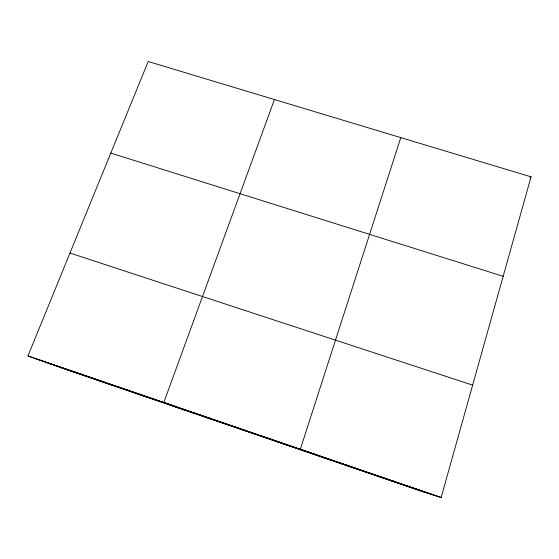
<?xml version="1.0" encoding="UTF-8"?>
<svg xmlns="http://www.w3.org/2000/svg" width="559" height="559" viewBox="0 0 559 559"><rect width="100%" height="100%" fill="white"/><g stroke="black" fill="none" stroke-linecap="round" stroke-linejoin="round"><path stroke-width="0.84" d="M441.135 497.489L531.05 176.854L148.205 61.511L27.95 355.957L69.407 370.582L418.789 490.285L441.135 497.489L27.95 355.957M400.789 137.605L300.19 449.653M274.448 99.544L163.808 402.494L184.889 410.152M530.016 178.09L531.05 176.854M345.273 464.739L346.615 465.116M390.888 480.363L393.606 481.215M110.794 153.103L503.163 276.307M69.973 253.052L472.641 385.123M35.573 358.647L436.998 496.161M47.781 362.952L430.402 494.03M59.24 366.997L424.239 492.046M72.733 371.295L79.133 373.566M118.012 386.807L123.169 388.652M208.752 417.887L211.372 418.866M254.198 433.456L255.526 433.994"/></g></svg>
